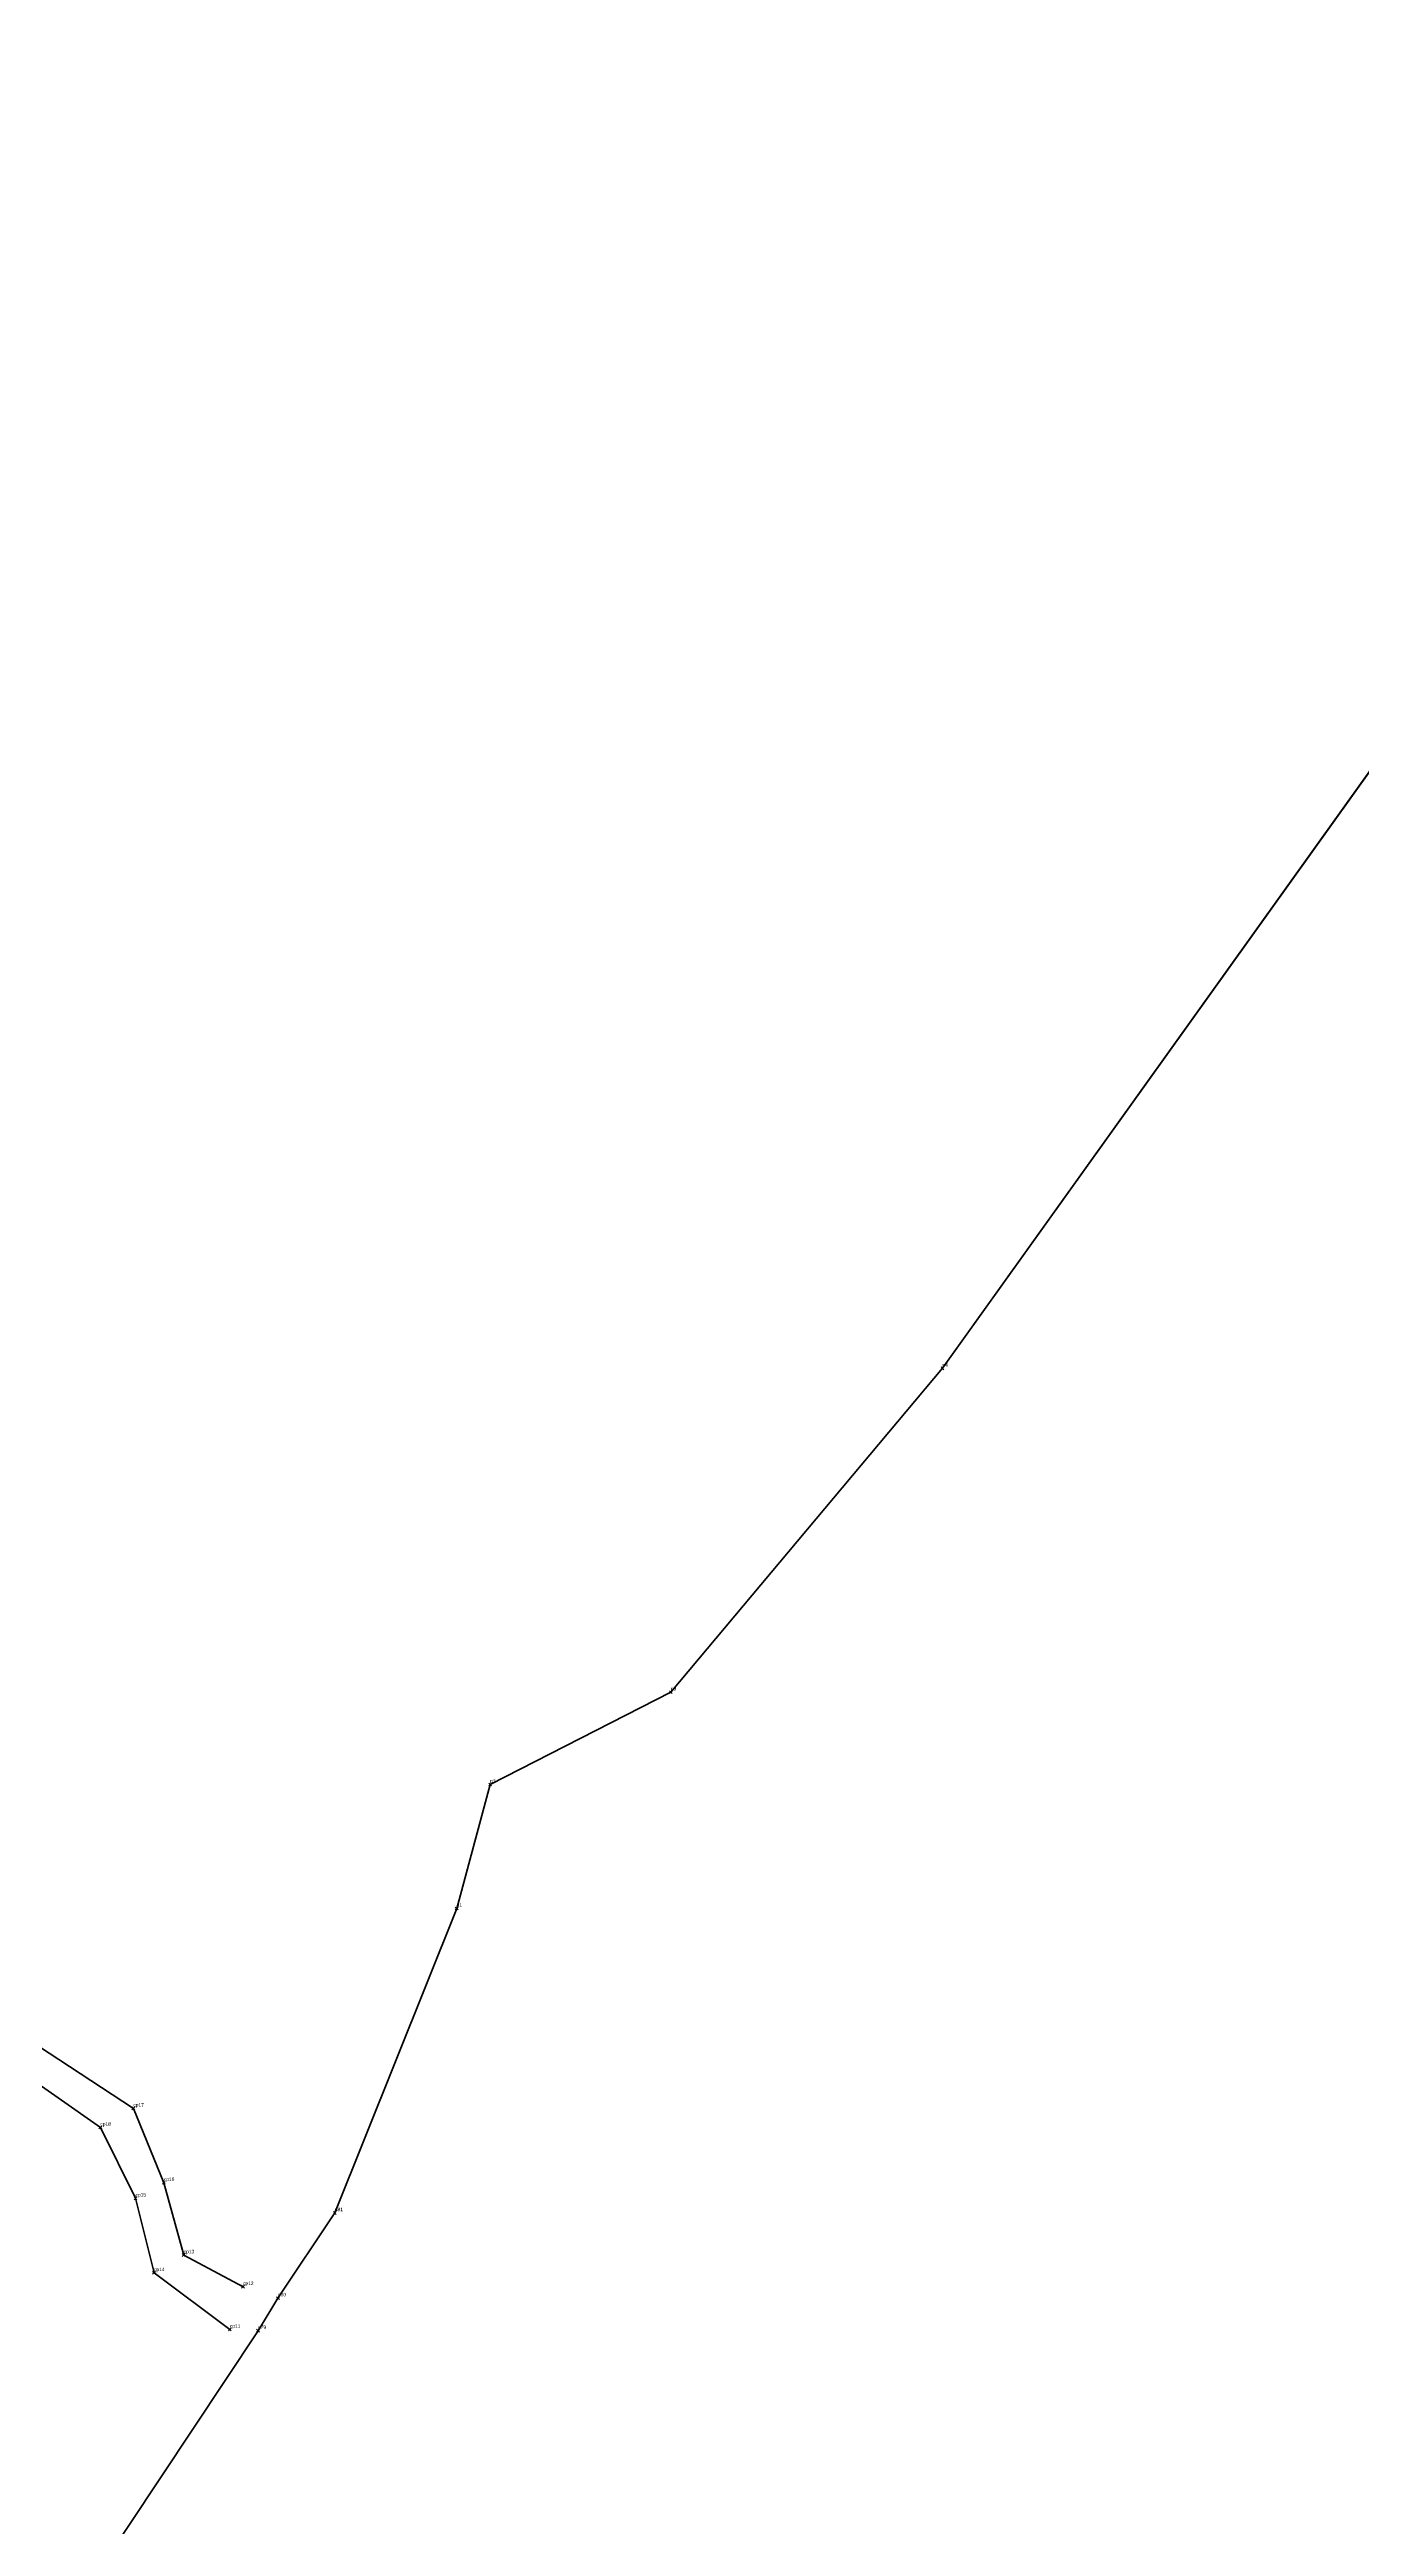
# Model space of a CAD drawing. Header units: millimetres. Extents: x 560037 to 560788, y 1315884 to 1316935.
# Drawn here: x 560411 to 560599.5, y 1316578.5 to 1316934.4 of the extents above; entities that cross this region are included whole.
import ezdxf

# ---------------------------------------------------------------- set-up
doc = ezdxf.new("R2010")
doc.units = ezdxf.units.MM
doc.header["$PDMODE"] = 3
doc.header["$PDSIZE"] = 0.2
doc.layers.get('0').update_dxf_attribs({"color": 1, "linetype": 'CONTINUOUS', "lineweight": 100})
doc.layers.add('CVL_CUADCON_TIT', color=1, linetype='CONTINUOUS')
for name, color, linetype, lineweight in [('Line', 250, 'CONTINUOUS', 100), ('Point', 5, 'CONTINUOUS', 100), ('Point_Name', 1, 'CONTINUOUS', 100)]:
    doc.layers.add(name, color=color, linetype=linetype, lineweight=lineweight)
doc.styles.get("Standard").update_dxf_attribs({"font": 'arial.ttf', "width": 0.65})

msp = doc.modelspace()

# ---------------------------------------------------------------- linework, layer by layer
for points in [[(560469.52, 1316667.3), (560474.33, 1316685.1), (560500.28, 1316698.37), (560539.29, 1316744.91), (560608.53, 1316841.71), (560633.82, 1316873.5), (560679.22, 1316934.4), (560690.83, 1316904.34), (560719.39, 1316824.86), (560749.51, 1316753.51), (560786.79, 1316593.6), (560772.05, 1316569.61)], [(560417.71, 1316571.5), (560440.99, 1316606.63), (560443.85, 1316611.32), (560452.02, 1316623.55), (560469.52, 1316667.3)]]:
    msp.add_lwpolyline(points)
for points, elevation in [([(560436.94, 1316606.8), (560426.05, 1316614.94), (560423.39, 1316625.65), (560418.34, 1316635.82), (560399.13, 1316649.28), (560385.24, 1316659.52), (560379.17, 1316672.27)], 204.35), ([(560400.19, 1316653.54), (560423.08, 1316638.58), (560427.46, 1316627.89), (560430.31, 1316617.5), (560438.83, 1316612.95)], 223.09)]:
    msp.add_lwpolyline(points, dxfattribs=dict(elevation=elevation))
at = {"layer": 'CVL_CUADCON_TIT'}
for p, q in [((560608.53, 1316841.71), (560539.29, 1316744.91)), ((560539.29, 1316744.91), (560500.28, 1316698.37)), ((560500.28, 1316698.37), (560474.33, 1316685.1)), ((560474.33, 1316685.1), (560469.52, 1316667.3)), ((560469.52, 1316667.3), (560452.02, 1316623.55)), ((560452.02, 1316623.55), (560443.85, 1316611.32)), ((560443.85, 1316611.32), (560440.99, 1316606.63)), ((560440.99, 1316606.63), (560417.71, 1316571.5))]:
    msp.add_line(p, q, dxfattribs=at)
at = {"layer": 'CVL_CUADCON_TIT', "color": 0}
msp.add_lwpolyline([(560417.71, 1316571.5), (560440.99, 1316606.63), (560443.85, 1316611.32), (560452.02, 1316623.55), (560469.52, 1316667.3), (560474.33, 1316685.1), (560500.28, 1316698.37), (560539.29, 1316744.91), (560608.53, 1316841.71), (560633.82, 1316873.5), (560679.22, 1316934.4), (560690.83, 1316904.34), (560719.39, 1316824.86), (560749.51, 1316753.51), (560786.79, 1316593.6), (560772.05, 1316569.61)], dxfattribs=at)
at = {"layer": 'Line'}
for points in [[(560539.29, 1316744.91, 0), (560608.53, 1316841.71, 0)], [(560500.28, 1316698.37, 0), (560539.29, 1316744.91, 0)], [(560469.52, 1316667.3, 0), (560474.33, 1316685.1, 0), (560500.28, 1316698.37, 0)]]:
    msp.add_polyline3d(points, dxfattribs=at)
at = {"layer": 'Point'}
for p in [(560539.29, 1316744.91, 199.91), (560500.28, 1316698.37, 230.8), (560474.33, 1316685.1, 232.19), (560469.52, 1316667.3, 230.15), (560423.08, 1316638.58, 204.77), (560418.34, 1316635.82, 204.76), (560427.46, 1316627.89, 206.78), (560423.39, 1316625.65, 206.52), (560452.02, 1316623.55, 207.55), (560430.31, 1316617.5, 205.06), (560426.05, 1316614.94, 205.2), (560438.83, 1316612.95, 204.67), (560443.85, 1316611.32, 203.74), (560436.94, 1316606.8, 204.35), (560440.99, 1316606.63, 203.73)]:
    msp.add_point(p, dxfattribs=at)

# ---------------------------------------------------------------- texts
at = {"layer": 'Point_Name'}
for s, p in [('p4', (560539.29, 1316745.16)), ('p3', (560500.28, 1316698.62)), ('p2', (560474.33, 1316685.35)), ('p1', (560469.52, 1316667.55)), ('cp17', (560423.08, 1316638.83)), ('cp18', (560418.34, 1316636.07)), ('cp16', (560427.46, 1316628.14)), ('cp15', (560423.39, 1316625.9)), ('p81', (560452.02, 1316623.8)), ('cp13', (560430.31, 1316617.75)), ('cp14', (560426.05, 1316615.19)), ('cp12', (560438.83, 1316613.2)), ('p80', (560443.85, 1316611.57)), ('cp11', (560436.94, 1316607.05)), ('p79', (560440.99, 1316606.88))]:
    msp.add_text(s, height=0.5, dxfattribs=at).set_placement(p)

doc.saveas('drawing.dxf')
